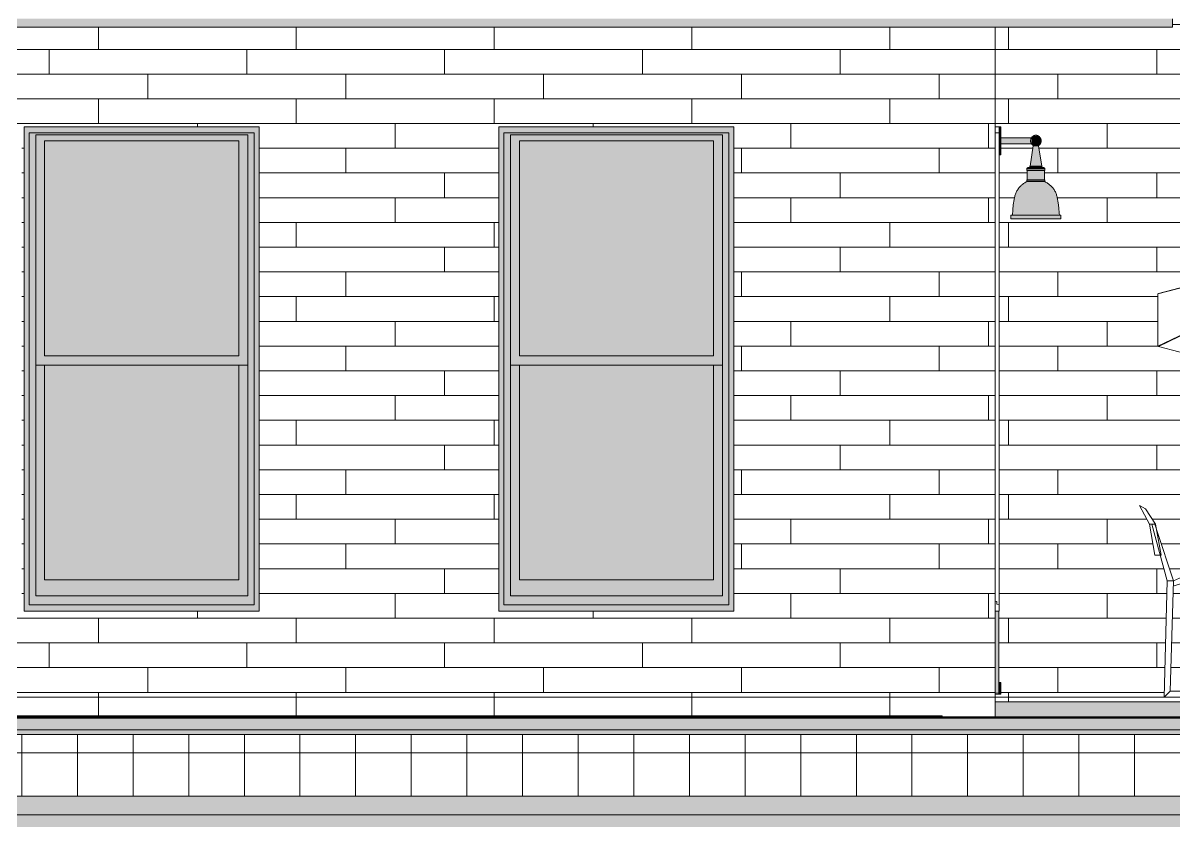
# Model space of a CAD drawing. Header units: inches. Extents: x -4178 to 1394, y -264 to 627.
# Drawn here: x -379 to -192.8, y -20 to 109.1 of the extents above; entities that cross this region are included whole.
import ezdxf

# ---------------------------------------------------------------- set-up
doc = ezdxf.new("R2010")
doc.units = ezdxf.units.IN
doc.header["$MEASUREMENT"] = 0
doc.linetypes.add('Grid Line 1_2_', pattern=[0.875, 0.5, -0.125, 0.125, -0.125])
for name, color, linetype, lineweight in [('0-4', 50, 'Continuous', 5), ('A-CLNG-1', 13, 'Continuous', 5), ('A-CLNG-2', 13, 'Continuous', 9), ('A-DOOR-4', 31, 'Continuous', 9), ('A-DOOR-FRAM', 31, 'Continuous', 9), ('A-DOOR-FRAM-3', 31, 'Continuous', 20), ('A-FLOR-1', 192, 'Continuous', 5), ('A-FLOR-2', 192, 'Continuous', 9), ('A-FLOR-5', 192, 'Continuous', 50), ('A-FLOR-LEVL-1', 51, 'Grid Line 1_2_', 9), ('A-FLOR-MCUT', 51, 'Continuous', 13), ('A-FLOR-PATT-1', 8, 'Continuous', 9), ('A-GLAZ-1', 151, 'Continuous', 9), ('A-GLAZ-2', 151, 'Continuous', 20), ('A-WALL-3', 113, 'Continuous', 9), ('A-WALL-PATT-2', 111, 'Continuous', 9), ('E-LITE-EQPM', 33, 'Continuous', 9), ('G-IMPT', 8, 'Continuous', 9), ('I-FURN', 30, 'Continuous', 9)]:
    doc.layers.add(name, color=color, linetype=linetype, lineweight=lineweight)
pattern_1 = [(0, (-1030.8264, 0.8), (0, 4), []), (90, (-1030.8264, 0.8), (-8, 8), [4, -28]), (90, (-1014.8264, 4.8), (-8, 8), [4, -28])]

# ---------------------------------------------------------------- blocks, each defined once
blk = doc.blocks.new('CTR - 1st Phase -Stairs _ Elevators_rvt-2-BUILDING ELEVATION - SOUTH')
at = {"layer": 'A-FLOR-LEVL-1'}
blk.add_line((9659.78, 0), (12376.81, 0), dxfattribs=at)
blk = doc.blocks.new('Outdoor Table01 - 02ZUTB01_dwg-V47-BUILDING ELEVATION - SOUTH')
at = {"layer": 'G-IMPT'}
for p, q in [((10848.79, 65.24), (10887.79, 75.5)), ((10887.79, 75.5), (10848.79, 56.82)), ((10887.79, 75.5), (10848.9, 65.31)), ((10887.79, 75.5), (10848.9, 56.75)), ((10887.79, 75.5), (10871.53, 71.26)), ((10887.79, 75.5), (10871.53, 50.8)), ((10887.79, 75.5), (10871.79, 50.77)), ((10887.79, 75.5), (10926.79, 56.82)), ((10887.79, 75.5), (10926.79, 65.24)), ((10887.79, 75.5), (10903.79, 50.77)), ((10887.79, 75.5), (10926.68, 65.31)), ((10887.79, 75.5), (10904.05, 71.26)), ((10887.79, 75.5), (10904.05, 50.8)), ((10887.79, 75.5), (10926.68, 56.75)), ((10871.53, 71.26), (10848.9, 65.31)), ((10879.06, 71.29), (10879, 71.29)), ((10885.07, 71.29), (10885.02, 71.29)), ((10890.56, 71.29), (10890.51, 71.29)), ((10896.58, 71.29), (10896.52, 71.29)), ((10926.68, 65.31), (10904.05, 71.26)), ((10848.79, 65.24), (10848.79, 56.82)), ((10926.79, 56.82), (10926.79, 65.24)), ((10848.9, 56.75), (10871.53, 50.8)), ((10904.05, 50.8), (10926.68, 56.75)), ((10871.79, 50.77), (10903.79, 50.77)), ((10887.79, 49.5), (10887.79, 50.77)), ((10887.79, 49.5), (10887.79, 50.77)), ((10887.79, 36), (10887.79, 49.5)), ((10887.79, 36), (10887.79, 49.5)), ((10845.8, 31), (10846.8, 30.5)), ((10845.8, 31), (10847.42, 28)), ((10848.42, 28), (10846.8, 30.5)), ((10847.42, 28), (10848.29, 23)), ((10847.42, 28), (10847.79, 28)), ((10848.29, 28), (10847.79, 28)), ((10847.79, 28), (10850.29, 18.83)), ((10848.29, 28), (10848.55, 27.21)), ((10848.29, 28), (10848.42, 28)), ((10848.42, 28), (10849.29, 23)), ((10848.57, 27.15), (10851.29, 18.83)), ((10849.15, 23), (10848.29, 23)), ((10849.29, 23), (10849.23, 23)), ((10850.29, 18.83), (10849.79, 0)), ((10851.29, 18.83), (10850.29, 18.83)), ((10851.29, 18.83), (10850.79, 1)), ((10852.79, 19.48), (10851.29, 18.83)), ((10857.39, 19.66), (10852.79, 19.48)), ((10852.79, 19.48), (10852.79, 18.48)), ((10857.39, 18.66), (10852.79, 18.48)), ((10852.79, 18.48), (10851.27, 17.98)), ((10849.79, 0), (10850.79, 1)), ((10850.79, 1), (10857.39, 1)), ((10849.79, 0), (10857.39, 0))]:
    blk.add_line(p, q, dxfattribs=at)
blk = doc.blocks.new('Outdoor Table01 - Outdoor Table01-V48-BUILDING ELEVATION - SOUTH')
blk.add_blockref('Outdoor Table01 - 02ZUTB01_dwg-V47-BUILDING ELEVATION - SOUTH', (0, 0))
blk = doc.blocks.new('Door-Inswing-Andersen-400_Series-Single - 3_ 0-1_8_ x custom height - _1st _ 2nd floor-2652208-BUILDING ELEVATION - SOUTH')
at = {"layer": 'A-DOOR-FRAM'}
for points in [[(10823.05, 0.5), (10823.05, 13.94), (10822.49, 13.94), (10822.49, 0.5)], [(10823.05, 0.5), (10823.4, 0.5), (10823.4, 2.38), (10823.05, 2.38), (10823.05, 0.55)]]:
    blk.add_hatch(color=256, dxfattribs=at).paths.add_polyline_path(points, flags=0)
for p, q in [((10823.05, 13.94), (10823.05, 0.5)), ((10823.05, 13.94), (10823.05, 0.5)), ((10823.4, 2.38), (10823.05, 2.38)), ((10823.05, 2.38), (10823.05, 0.5)), ((10823.4, 0.5), (10823.4, 2.38)), ((10823.05, 0.5), (10822.49, 0.5)), ((10823.05, 0.5), (10822.49, 0.5)), ((10823.4, 0.67), (10823.05, 0.69)), ((10823.05, 0.69), (10823.05, 0.5)), ((10823.05, 0.5), (10823.4, 0.5)), ((10823.05, 0.5), (10823.4, 0.5)), ((10823.4, 0.5), (10823.4, 0.67))]:
    blk.add_line(p, q, dxfattribs=at)
at = {"layer": 'A-DOOR-FRAM-3'}
for p, q in [((10822.49, 0.71), (10823.4, 0.67)), ((10823.4, 0.67), (10823.4, 0.5))]:
    blk.add_line(p, q, dxfattribs=at)
blk = doc.blocks.new('Window-Double_Hung-Andersen-400_Series-Tilt_Wash - 1st Floor-2636085-BUILDING ELEVATION - SOUTH')
at = {"layer": 'A-GLAZ-1'}
h = blk.add_hatch(color=256, dxfattribs=at)
h.paths.add_polyline_path([(11895.07, 13.94), (11932.4, 13.94), (11932.4, 92.25), (11894.38, 92.25), (11894.38, 13.94)], flags=0)
h.paths.add_polyline_path([(11930.53, 16.44), (11896.25, 16.44), (11896.25, 91), (11930.53, 91), (11930.53, 16.94)], flags=0)
h = blk.add_hatch(color=256, dxfattribs=at)
h.paths.add_polyline_path([(11930.11, 53.75), (11930.53, 53.77), (11930.53, 91), (11896.25, 90.99), (11896.25, 53.75), (11929.09, 53.75)], flags=0)
h.paths.add_polyline_path([(11929.09, 55.25), (11897.69, 55.25), (11897.69, 90), (11929.09, 90), (11929.09, 60.37)], flags=0)
for points in [[(11929.09, 55.25), (11929.09, 90), (11897.69, 90), (11897.69, 55.25), (11925.18, 55.25)], [(11930.53, 16.44), (11930.53, 53.75), (11929.09, 53.75), (11929.09, 19), (11897.69, 19), (11897.69, 53.75), (11896.25, 53.75), (11896.25, 16.44), (11930.11, 16.44)], [(11905.47, 19), (11929.09, 19), (11929.09, 53.75), (11897.69, 53.75), (11897.69, 19)]]:
    blk.add_hatch(color=256, dxfattribs=at).paths.add_polyline_path(points, flags=0)
for p, q in [((11932.4, 92.25), (11894.38, 92.25)), ((11894.38, 92.25), (11894.38, 13.94)), ((11894.38, 13.94), (11894.38, 92.25)), ((11932.4, 92.25), (11894.38, 92.25)), ((11895.19, 91.31), (11895.19, 14.97)), ((11895.19, 91.31), (11931.59, 91.31)), ((11931.59, 91.31), (11931.59, 14.97)), ((11932.4, 13.94), (11932.4, 92.25)), ((11932.4, 13.94), (11932.4, 92.25)), ((11896.25, 16.44), (11896.25, 91)), ((11896.25, 91), (11930.53, 91)), ((11897.69, 55.25), (11897.69, 90)), ((11897.69, 90), (11929.09, 90)), ((11929.09, 90), (11929.09, 55.25)), ((11930.53, 91), (11930.53, 16.44)), ((11929.09, 55.25), (11897.69, 55.25)), ((11896.25, 53.75), (11930.53, 53.75)), ((11897.69, 19), (11897.69, 53.75)), ((11929.09, 53.75), (11929.09, 19)), ((11929.09, 19), (11897.69, 19)), ((11931.59, 14.97), (11895.19, 14.97)), ((11930.53, 16.44), (11896.25, 16.44)), ((11894.38, 13.94), (11932.4, 13.94)), ((11894.38, 13.94), (11932.4, 13.94))]:
    blk.add_line(p, q, dxfattribs=at)
blk = doc.blocks.new('Window-Double_Hung-Andersen-400_Series-Tilt_Wash - 1st Floor-V55-BUILDING ELEVATION - SOUTH')
at = {"layer": 'A-GLAZ-2'}
for p, q in [((10823.11, 92.25), (10822.49, 92.25)), ((10823.11, 91.31), (10822.49, 91.31)), ((10823.11, 13.94), (10823.11, 92.25)), ((10822.72, 15.48), (10822.49, 15.54)), ((10822.72, 15.07), (10822.72, 15.48)), ((10823.11, 14.97), (10822.72, 15.07)), ((10822.49, 13.94), (10823.11, 13.94))]:
    blk.add_line(p, q, dxfattribs=at)
blk = doc.blocks.new('VISA-OW2400-02-SASS - OW2400-L30K-MVOLT-V64-BUILDING ELEVATION - SOUTH')
at = {"layer": 'E-LITE-EQPM'}
for points in [[(10823.36, 90), (10823.36, 92.25), (10823.11, 92.25), (10823.11, 90)], [(10823.36, 87.75), (10823.36, 90), (10823.11, 90), (10823.11, 87.75)], [(10828.28, 90), (10828.37, 90), (10828.37, 90.5), (10823.36, 90.48), (10823.36, 90), (10828.19, 90)], [(10823.36, 89.5), (10828.38, 89.52), (10828.36, 89.65), (10828.37, 90), (10823.36, 90), (10823.36, 89.52)], [(10829.25, 89.22), (10829.36, 89.25), (10829.73, 89.52), (10829.81, 89.68), (10829.87, 90.22), (10829.57, 90.68), (10829.36, 90.77), (10829.23, 90.82), (10829.18, 90.79), (10829.08, 90.84), (10829.05, 90.79), (10828.94, 90.8), (10828.86, 90.8), (10828.83, 90.84), (10828.65, 90.71), (10828.64, 90.76), (10828.37, 90.46), (10828.35, 90.36), (10828.37, 90.11), (10828.39, 89.49), (10828.45, 89.4), (10828.62, 89.27), (10828.78, 89.22), (10828.82, 89.23), (10828.83, 89.22), (10829.15, 89.22)], [(10828.26, 85.93), (10829.99, 85.93), (10829.47, 89.22), (10828.62, 89.22), (10828.13, 85.93), (10828.22, 85.93)], [(10827.6, 85.29), (10830.5, 85.29), (10830.5, 85.54), (10827.6, 85.54)], [(10827.66, 83.72), (10830.43, 83.72), (10830.43, 85.22), (10827.66, 85.22), (10827.66, 84.3)], [(10827.85, 85.22), (10830.24, 85.22), (10830.25, 85.29), (10827.79, 85.29)], [(10831.13, 80.85), (10832.5, 80.85), (10832.07, 81.95), (10831.35, 82.83), (10830.77, 83.23), (10830.41, 83.41), (10827.6, 83.41), (10826.67, 82.78), (10825.93, 81.77), (10825.6, 80.85), (10831, 80.85)], [(10829.39, 83.41), (10830.5, 83.41), (10830.46, 83.66), (10827.6, 83.66), (10827.6, 83.41), (10829.32, 83.41)], [(10829.38, 83.66), (10830.3, 83.66), (10830.24, 83.72), (10827.85, 83.72), (10827.79, 83.66), (10829.15, 83.66)], [(10829.75, 77.98), (10832.85, 77.98), (10832.62, 80.05), (10832.5, 80.85), (10825.6, 80.85), (10825.32, 78.9), (10825.24, 77.98), (10829.71, 77.98)], [(10831.6, 77.38), (10833.1, 77.38), (10833.1, 77.98), (10824.99, 77.98), (10824.99, 77.38), (10831.13, 77.38)]]:
    blk.add_hatch(color=256, dxfattribs=at).paths.add_polyline_path(points, flags=0)
h = blk.add_hatch(color=256, dxfattribs=at)
h.paths.add_polyline_path([(10829.47, 89.22), (10829.63, 89.41), (10829.56, 89.33), (10829.49, 89.24)], flags=0)
h.paths.add_polyline_path([(10829.24, 90.84), (10829.24, 90.88), (10829.24, 90.84)], flags=0)
h = blk.add_hatch(color=256, dxfattribs=at)
h.paths.add_polyline_path([(10828.49, 85.54), (10830.3, 85.54), (10830.31, 85.63), (10830.24, 85.66), (10829.89, 85.65), (10829.77, 85.65), (10829.57, 85.68), (10829.15, 85.7), (10828.49, 85.68), (10828.24, 85.65), (10828.22, 85.69), (10828.02, 85.68), (10827.76, 85.59), (10827.8, 85.54), (10828.48, 85.54)], flags=0)
h.paths.add_polyline_path([(10827.6, 85.54), (10827.71, 85.54), (10827.69, 85.62), (10827.66, 85.6)], flags=0)
h.paths.add_polyline_path([(10830.5, 85.54), (10830.37, 85.59), (10830.4, 85.54), (10830.43, 85.54)], flags=0)
h = blk.add_hatch(color=256, dxfattribs=at)
h.paths.add_polyline_path([(10829.41, 85.7), (10829.41, 85.74), (10829.41, 85.7)], flags=0)
h.paths.add_polyline_path([(10829.05, 85.7), (10829.77, 85.74), (10829.87, 85.74), (10829.99, 85.75), (10829.96, 85.77), (10829.99, 85.83), (10829.87, 85.93), (10829.83, 85.81), (10829.77, 85.93), (10828.28, 85.93), (10828.26, 85.82), (10828.19, 85.9), (10828.1, 85.8), (10828.09, 85.74), (10828.13, 85.72), (10828.26, 85.7), (10829.04, 85.7)], flags=0)
h.paths.add_polyline_path([(10828.68, 85.7), (10828.73, 85.73), (10828.7, 85.71)], flags=0)
h.paths.add_polyline_path([(10828.09, 85.81), (10828.13, 85.93), (10828.1, 85.93)], flags=0)
for p, q in [((10823.36, 92.25), (10823.11, 92.25)), ((10823.36, 92.25), (10823.36, 90)), ((10829.12, 90.5), (10823.36, 90.5)), ((10823.36, 90), (10823.36, 87.75)), ((10823.36, 89.5), (10829.12, 89.5)), ((10823.11, 87.75), (10823.36, 87.75)), ((10828.62, 89.22), (10828.1, 85.93)), ((10829.47, 89.22), (10828.62, 89.22)), ((10829.99, 85.93), (10829.47, 89.22)), ((10830.22, 85.7), (10827.88, 85.7)), ((10827.88, 85.7), (10828.1, 85.7)), ((10829.99, 85.93), (10828.1, 85.93)), ((10829.87, 85.7), (10830.22, 85.7)), ((10827.6, 85.54), (10827.6, 85.29)), ((10830.5, 85.54), (10827.6, 85.54)), ((10827.6, 85.29), (10827.66, 85.22)), ((10830.5, 85.29), (10827.6, 85.29)), ((10827.66, 85.22), (10827.66, 83.72)), ((10830.43, 85.22), (10827.66, 85.22)), ((10830.43, 85.22), (10830.5, 85.29)), ((10830.43, 83.72), (10830.43, 85.22)), ((10830.5, 85.29), (10830.5, 85.54)), ((10827.66, 83.72), (10827.6, 83.66)), ((10827.6, 83.66), (10827.6, 83.41)), ((10830.5, 83.66), (10827.6, 83.66)), ((10830.5, 83.41), (10827.6, 83.41)), ((10830.43, 83.72), (10827.66, 83.72)), ((10830.5, 83.66), (10830.43, 83.72)), ((10830.5, 83.41), (10830.5, 83.66)), ((10824.99, 77.98), (10824.99, 77.38)), ((10824.99, 77.98), (10833.1, 77.98)), ((10833.1, 77.38), (10824.99, 77.38)), ((10833.1, 77.38), (10833.1, 77.98))]:
    blk.add_line(p, q, dxfattribs=at)
at = {"layer": 'E-LITE-EQPM', "flags": 128}
for points in [[(10828.62, 89.22), (10828.59, 89.24), (10828.56, 89.26), (10828.53, 89.29), (10828.5, 89.31), (10828.48, 89.34), (10828.45, 89.36), (10828.43, 89.39), (10828.4, 89.42), (10828.38, 89.45), (10828.36, 89.48), (10828.34, 89.51), (10828.32, 89.54), (10828.3, 89.57), (10828.28, 89.6), (10828.27, 89.64), (10828.26, 89.67), (10828.24, 89.71), (10828.23, 89.74), (10828.22, 89.78), (10828.21, 89.81), (10828.21, 89.85), (10828.2, 89.89), (10828.2, 89.92), (10828.2, 89.96), (10828.19, 90), (10828.2, 90.03), (10828.2, 90.07), (10828.2, 90.11), (10828.21, 90.14), (10828.21, 90.18), (10828.22, 90.22), (10828.23, 90.25), (10828.24, 90.29), (10828.25, 90.32), (10828.27, 90.36), (10828.28, 90.39), (10828.3, 90.42), (10828.31, 90.46), (10828.33, 90.49), (10828.35, 90.52), (10828.37, 90.55), (10828.4, 90.58), (10828.42, 90.61), (10828.44, 90.63), (10828.47, 90.66), (10828.5, 90.68), (10828.53, 90.71), (10828.55, 90.73), (10828.58, 90.75), (10828.61, 90.77), (10828.65, 90.79), (10828.68, 90.81), (10828.71, 90.83), (10828.74, 90.84), (10828.78, 90.86), (10828.81, 90.87), (10828.85, 90.88), (10828.88, 90.89), (10828.92, 90.9), (10828.96, 90.91), (10828.99, 90.91), (10829.03, 90.92), (10829.05, 90.92)], [(10829.05, 90.92), (10829.08, 90.92), (10829.12, 90.91), (10829.16, 90.91), (10829.19, 90.9), (10829.23, 90.89), (10829.26, 90.88), (10829.3, 90.87), (10829.33, 90.85), (10829.37, 90.84), (10829.4, 90.82), (10829.43, 90.8), (10829.46, 90.78), (10829.49, 90.76), (10829.52, 90.74), (10829.55, 90.72), (10829.58, 90.7), (10829.61, 90.67), (10829.63, 90.65), (10829.66, 90.62), (10829.68, 90.59), (10829.71, 90.56), (10829.73, 90.53), (10829.75, 90.5), (10829.77, 90.47), (10829.79, 90.44), (10829.8, 90.41), (10829.82, 90.37), (10829.83, 90.34), (10829.85, 90.3), (10829.86, 90.27), (10829.87, 90.23), (10829.88, 90.2), (10829.88, 90.16), (10829.89, 90.12), (10829.89, 90.09), (10829.9, 90.05), (10829.9, 90.01), (10829.9, 89.98), (10829.9, 89.94), (10829.89, 89.9), (10829.89, 89.87), (10829.88, 89.83), (10829.87, 89.79), (10829.87, 89.76), (10829.85, 89.72), (10829.84, 89.69), (10829.83, 89.65), (10829.82, 89.62), (10829.8, 89.59), (10829.78, 89.55), (10829.76, 89.52), (10829.74, 89.49), (10829.72, 89.46), (10829.7, 89.43), (10829.68, 89.4), (10829.65, 89.38), (10829.63, 89.35), (10829.6, 89.32), (10829.57, 89.3), (10829.54, 89.28), (10829.51, 89.25), (10829.48, 89.23), (10829.47, 89.22)], [(10827.6, 85.54), (10827.61, 85.56), (10827.62, 85.57), (10827.63, 85.58), (10827.65, 85.59), (10827.66, 85.61), (10827.68, 85.62), (10827.69, 85.63), (10827.71, 85.64), (10827.72, 85.65), (10827.74, 85.66), (10827.75, 85.66), (10827.77, 85.67), (10827.79, 85.68), (10827.8, 85.68), (10827.82, 85.69), (10827.84, 85.69), (10827.86, 85.7), (10827.87, 85.7), (10827.88, 85.7)], [(10827.88, 85.7), (10827.88, 85.7), (10827.89, 85.7), (10827.9, 85.7), (10827.91, 85.71), (10827.92, 85.71), (10827.93, 85.71), (10827.94, 85.71), (10827.95, 85.71), (10827.95, 85.72), (10827.96, 85.72), (10827.97, 85.72), (10827.98, 85.73), (10827.99, 85.73), (10828, 85.74), (10828, 85.74), (10828.01, 85.75), (10828.02, 85.75), (10828.02, 85.76), (10828.03, 85.76), (10828.04, 85.77), (10828.04, 85.78), (10828.05, 85.78), (10828.05, 85.79), (10828.06, 85.8), (10828.07, 85.81), (10828.07, 85.81), (10828.07, 85.82), (10828.08, 85.83), (10828.08, 85.84), (10828.09, 85.85), (10828.09, 85.85), (10828.09, 85.86), (10828.09, 85.87), (10828.1, 85.88), (10828.1, 85.89), (10828.1, 85.9), (10828.1, 85.91), (10828.1, 85.92), (10828.1, 85.93), (10828.1, 85.93)], [(10829.99, 85.93), (10829.99, 85.92), (10829.99, 85.91), (10829.99, 85.9), (10829.99, 85.89), (10830, 85.88), (10830, 85.87), (10830, 85.87), (10830, 85.86), (10830.01, 85.85), (10830.01, 85.84), (10830.01, 85.83), (10830.02, 85.82), (10830.02, 85.82), (10830.03, 85.81), (10830.03, 85.8), (10830.04, 85.79), (10830.04, 85.79), (10830.05, 85.78), (10830.05, 85.77), (10830.06, 85.77), (10830.07, 85.76), (10830.07, 85.75), (10830.08, 85.75), (10830.09, 85.74), (10830.09, 85.74), (10830.1, 85.73), (10830.11, 85.73), (10830.12, 85.72), (10830.13, 85.72), (10830.14, 85.72), (10830.14, 85.71), (10830.15, 85.71), (10830.16, 85.71), (10830.17, 85.71), (10830.18, 85.71), (10830.19, 85.7), (10830.2, 85.7), (10830.21, 85.7), (10830.21, 85.7), (10830.22, 85.7)], [(10830.22, 85.7), (10830.23, 85.7), (10830.25, 85.69), (10830.27, 85.69), (10830.29, 85.68), (10830.3, 85.68), (10830.32, 85.67), (10830.34, 85.66), (10830.35, 85.66), (10830.37, 85.65), (10830.39, 85.64), (10830.4, 85.63), (10830.42, 85.62), (10830.43, 85.61), (10830.44, 85.59), (10830.46, 85.58), (10830.47, 85.57), (10830.48, 85.56), (10830.49, 85.54), (10830.5, 85.54)], [(10825.6, 80.85), (10825.63, 80.99), (10825.66, 81.12), (10825.7, 81.26), (10825.75, 81.4), (10825.8, 81.53), (10825.86, 81.66), (10825.92, 81.79), (10825.99, 81.91), (10826.06, 82.04), (10826.14, 82.16), (10826.22, 82.28), (10826.31, 82.39), (10826.4, 82.5), (10826.49, 82.61), (10826.59, 82.71), (10826.7, 82.81), (10826.8, 82.9), (10826.92, 82.99), (10827.03, 83.08), (10827.15, 83.16), (10827.27, 83.23), (10827.39, 83.3), (10827.52, 83.37), (10827.6, 83.41)], [(10830.5, 83.41), (10830.62, 83.34), (10830.75, 83.28), (10830.87, 83.2), (10830.99, 83.12), (10831.11, 83.04), (10831.22, 82.95), (10831.33, 82.86), (10831.44, 82.77), (10831.54, 82.67), (10831.64, 82.56), (10831.73, 82.45), (10831.82, 82.34), (10831.91, 82.23), (10831.99, 82.11), (10832.06, 81.99), (10832.13, 81.86), (10832.2, 81.74), (10832.26, 81.61), (10832.31, 81.47), (10832.36, 81.34), (10832.41, 81.2), (10832.45, 81.07), (10832.48, 80.93), (10832.5, 80.85)], [(10825.24, 77.98), (10825.3, 78.83), (10825.4, 79.68), (10825.54, 80.52), (10825.6, 80.85)], [(10832.5, 80.85), (10832.64, 80), (10832.75, 79.16), (10832.83, 78.3), (10832.85, 77.98)]]:
    blk.add_lwpolyline(points, dxfattribs=at)

msp = doc.modelspace()

# ---------------------------------------------------------------- hatches: boundary and pattern name
at = {"layer": 'A-CLNG-1'}
msp.add_hatch(color=256, dxfattribs=at).paths.add_polyline_path([(-200.046, 108.375), (-193.089, 108.375), (-193.089, 109.75), (-1063.789, 109.75), (-1063.789, 108.375), (-223.11, 108.375)], flags=0)
at = {"layer": 'A-FLOR-1'}
for points in [[(-230.383, -3.25), (-230.364, -3.25), (-230.364, -3), (-1026.514, -3), (-1026.514, 0), (-1032.639, 0), (-1032.639, -3.25), (-232.968, -3.25)], [(-144.249, -3.25), (-110.039, -3.25), (-110.039, -0.75), (-221.739, -0.75), (-221.739, -3.25), (-183.679, -3.25)]]:
    msp.add_hatch(color=256, dxfattribs=at).paths.add_polyline_path(points, flags=0)
at = {"layer": 'A-FLOR-PATT-1'}
h = msp.add_hatch(dxfattribs=at)
h.set_pattern_fill('FP_37', color=256, style=0, pattern_type=2)
h.set_pattern_definition([(0, (-11044.228, 0), (24, 24), [24, -24]), (0, (-11044.228, 9), (24, 24), [24, -24]), (0, (-11044.228, 18), (24, 24), [24, -24]), (90, (-11041.228, 21), (-24, 24), [24, -24]), (90, (-11032.228, 21), (-24, 24), [24, -24]), (90, (-11023.228, 21), (-24, 24), [24, -24])])
h.paths.add_polyline_path([(-1153.039, -5.265), (-1149.736, -5.25), (1044.461, -5.25), (1044.461, -3.25), (-1153.039, -3.265)], flags=0)
h = msp.add_hatch(dxfattribs=at)
h.set_pattern_fill('FP_38', color=256, style=0, pattern_type=2)
h.set_pattern_definition([(0, (-11044.2284, 0), (0, 4.798), []), (315, (-11044.2284, 0), (4.7984266, 0), [6.786, -6.786]), (45, (-11044.2284, 0), (4.7984266, 0), [6.786, -6.786])])
h.paths.add_polyline_path([(-1153.039, -6.015), (-1149.736, -6), (1044.461, -6), (1044.461, -5.25), (-1153.039, -5.265), (-1153.039, -6)], flags=0)
h = msp.add_hatch(dxfattribs=at)
h.set_pattern_fill('FP_39', color=256, style=0, pattern_type=2)
h.set_pattern_definition([(0, (-11044.228, 0), (0, 9), []), (90, (-11044.228, 0), (-9, 6e-16), [])])
h.paths.add_polyline_path([(-1153.039, -16), (1044.461, -15.999), (1044.461, -6), (-1153.039, -6.015), (-1153.039, -11.416)], flags=0)
h = msp.add_hatch(dxfattribs=at)
h.set_pattern_fill('FP_47', color=256, style=0, pattern_type=2)
h.set_pattern_definition([(0, (-11044.2284, 0), (15.36, 3.84), [1.267, -10.253, 1.267, -10.253, -61.44]), (0, (-11044.2284, 0), (15.36, 3.84), [-23.04, 1.267, -21.773, 1.267, -10.253, -26.88]), (0, (-11044.2284, 0), (15.36, 3.84), [-57.6, 1.267, -6.413, 1.267, -17.933]), (120, (-11038.4684, 1.92), (-11.0055376, 11.3821502), [1.267, -10.253, 1.267, -10.253, -61.44]), (120, (-11038.4684, 1.92), (-11.0055376, 11.3821502), [-23.04, 1.267, -21.773, 1.267, -10.253, -26.88]), (120, (-11038.4684, 1.92), (-11.0055376, 11.3821502), [-57.6, 1.267, -6.413, 1.267, -17.933]), (240, (-11036.5484, 9.6), (-4.3544624, -15.2221502), [1.267, -10.253, 1.267, -10.253, -61.44]), (240, (-11036.5484, 9.6), (-4.3544624, -15.2221502), [-23.04, 1.267, -21.773, 1.267, -10.253, -26.88]), (240, (-11036.5484, 9.6), (-4.3544624, -15.2221502), [-57.6, 1.267, -6.413, 1.267, -17.933])])
h.paths.add_polyline_path([(-25.956, -19), (1042.961, -19), (1042.961, -16), (-1147.039, -16), (-1147.039, -19), (-45.671, -19)], flags=0)
h = msp.add_hatch(dxfattribs=at)
h.set_pattern_fill('FP_44', color=256, style=0, pattern_type=2)
h.set_pattern_definition([(50, (-11044.228, 0), (27.5427, -2.40992), [2.88, -31.68]), (355, (-11044.228, 0), (-5.327844, 28.884266), [2.304, -25.344]), (100.451, (-11041.933, -0.2), (22.215316, 26.47393), [2.448, -26.924]), (46.184, (-11044.23, 7.68), (40.98187, -6.35642), [4.32, -47.52]), (96.636, (-11040.813, 7.15), (35.89075, 37.40619), [3.671, -40.386]), (351.184, (-11044.23, 7.68), (35.89097, 37.40622), [3.456, -38.016]), (21, (-11040.388, 5.76), (22.921036, -15.46073), [2.88, -31.68]), (326, (-11040.388, 5.76), (9.34353, 27.84574), [2.304, -25.344]), (71.451, (-11038.478, 4.472), (32.26477, 12.38442), [2.448, -26.924]), (37.5, (-11044.228, 0), (0.466855, 12.782707), [1.267, -23.77, 1.267, -24.461, -25.44]), (37.5, (-11044.228, 0), (0.466855, 12.782707), [-50.765, 1.267, -24.173]), (7.5, (-11044.228, 0), (10.10159, 15.14509), [1.267, -13.402, 1.267, -23.194, -9.696]), (7.5, (-11044.228, 0), (10.10159, 15.14509), [-39.13, 1.267, -8.429]), (327.5, (-11052.791, 0), (20.499161, -0.86578), [1.267, -8.333, 1.267, -28.685, -39.744]), (327.5, (-11052.791, 0), (20.499161, -0.86578), [-39.552, 1.267, -38.477]), (317.5, (-11056.631, 0), (22.39478, 3.844288), [1.267, -11.213, 1.267, -18.624, -28.224]), (317.5, (-11056.631, 0), (22.39478, 3.844288), [-32.371, 1.267, -26.957])])
h.paths.add_polyline_path([(13.475, -31), (231.211, -31), (231.211, -21), (245.211, -21), (245.211, -31), (483.961, -31), (483.961, -21), (497.961, -21), (497.961, -31), (795.961, -31), (795.961, -21), (809.961, -21), (809.961, -31), (1042.961, -31), (1042.961, -19), (-1147.039, -19), (-1147.039, -31), (-884.632, -31), (-884.632, -21), (-870.632, -21), (-870.632, -31), (-584.039, -31), (-584.039, -21), (-570.039, -21), (-570.039, -31), (-234.789, -31), (-234.789, -21), (-220.789, -21), (-220.789, -31), (-25.956, -31)], flags=0)
at = {"layer": 'A-WALL-PATT-2'}
h = msp.add_hatch(dxfattribs=at)
h.set_pattern_fill('FP_41', color=256, style=0, pattern_type=2)
h.set_pattern_definition(pattern_1)
h.paths.add_polyline_path([(-656.85, -3), (-230.364, -3), (-230.364, 108.375), (-1026.514, 108.375), (-1026.514, -3), (-735.712, -3)], flags=0)
h.paths.add_polyline_path([(-499.126, 8), (-501.802, 8.008), (-501.802, 53), (-472.802, 53), (-472.802, 8), (-473.364, 8)], flags=0)
h.paths.add_polyline_path([(-783.077, 8), (-783.077, 53), (-754.077, 53), (-754.077, 8), (-782.514, 8)], flags=0)
h.paths.add_polyline_path([(-302.038, 13.937), (-302.038, 92.25), (-264.015, 92.25), (-264.015, 13.937), (-301.972, 13.937)], flags=0)
h.paths.add_polyline_path([(-954.838, 13.937), (-954.838, 92.25), (-916.815, 92.25), (-916.815, 13.937), (-954.026, 13.937)], flags=0)
h.paths.add_polyline_path([(-684.163, 13.937), (-686.038, 13.937), (-686.038, 92.25), (-648.015, 92.25), (-648.015, 13.937), (-681.494, 13.937)], flags=0)
h.paths.add_polyline_path([(-686.415, 13.937), (-724.438, 13.937), (-724.438, 92.25), (-686.415, 92.25), (-686.415, 14.688)], flags=0)
h.paths.add_polyline_path([(-340.815, 13.937), (-378.838, 13.937), (-378.838, 92.25), (-340.815, 92.25), (-340.815, 14.969)], flags=0)
h.paths.add_polyline_path([(-914.563, 13.937), (-916.438, 13.937), (-916.438, 92.25), (-878.415, 92.25), (-878.415, 13.937), (-913.151, 13.937)], flags=0)
h.paths.add_polyline_path([(-568.963, 13.937), (-570.838, 13.937), (-570.838, 92.25), (-532.815, 92.25), (-532.815, 13.937), (-568.131, 13.937)], flags=0)
h.paths.add_polyline_path([(-840.015, 13.937), (-878.038, 13.937), (-878.038, 92.25), (-840.015, 92.25), (-840.015, 14.969)], flags=0)
h.paths.add_polyline_path([(-415.363, 13.937), (-417.238, 13.937), (-417.238, 92.25), (-379.215, 92.25), (-379.215, 13.937), (-415.336, 13.937)], flags=0)
h = msp.add_hatch(dxfattribs=at)
h.set_pattern_fill('FP_41', color=256, style=0, pattern_type=2)
h.set_pattern_definition(pattern_1)
h.paths.add_polyline_path([(-228.208, -3.25), (-221.739, -3.25), (-221.768, 108.375), (-230.364, 108.375), (-230.364, -3.25), (-229.037, -3.25)], flags=0)
h = msp.add_hatch(dxfattribs=at)
h.set_pattern_fill('FP_42', color=256, style=0, pattern_type=2)
h.set_pattern_definition([(0, (236.3736, 0.8), (0, 4), []), (90, (236.3736, 0.8), (-8, 8), [4, -28]), (90, (252.3736, 4.8), (-8, 8), [4, -28])])
h.paths.add_polyline_path([(-65.387, -3.25), (-56.439, -3.25), (-56.439, -3), (-99.789, -3), (-99.789, -3.25)], flags=0)
h.paths.add_polyline_path([(-25.956, -3.25), (-5.188, -3.25), (-5.188, -3), (-48.439, -3), (-48.439, -3.25), (-40.939, -3.25)], flags=0)
h.paths.add_polyline_path([(232.603, -3.25), (234.561, -3.25), (234.561, -2.567), (232.061, -2.567), (232.061, -3.25)], flags=0)
h.paths.add_polyline_path([(4.92, -3.25), (5.061, -3.25), (5.061, -3), (4.92, -3)], flags=0)
h.paths.add_polyline_path([(5.061, -1), (5.061, -0.75), (5.42, -0.75), (5.403, 0.132), (4.92, 0.132), (4.92, -1)], flags=0)
h.paths.add_polyline_path([(-5.188, -1), (-5.188, 29), (2.812, 29), (2.812, 1.25), (9, 1.25), (9.53, 0), (9.816, -0.75), (20.361, -0.75), (20.361, 29), (28.361, 29), (28.361, -0.75), (64.584, -0.75), (64.584, 0), (40.307, 0), (40.807, 18.83), (39.67, 23), (38.807, 23), (37.937, 28), (36.322, 31), (37.322, 30.5), (38.937, 28), (39.085, 27.151), (41.807, 18.83), (43.307, 19.48), (50.155, 19.754), (49.27, 23), (48.407, 23), (47.537, 28), (45.922, 31), (46.922, 30.5), (48.537, 28), (48.685, 27.151), (51.093, 19.791), (56.307, 20), (57.944, 19.681), (64.584, 19.947), (64.584, 24), (54.307, 24), (54.307, 26), (64.584, 26), (64.584, 29), (68.007, 29), (68.307, 30.5), (72.621, 31), (93.907, 31), (97.907, 30.5), (98.407, 28), (98.407, 26), (110.111, 26), (110.111, 36), (120.361, 36), (120.361, 55.056), (104.171, 50.796), (102.753, 52.949), (102.533, 52.891), (103.907, 50.767), (62.326, 50.796), (63.681, 52.891), (63.461, 52.949), (62.044, 50.796), (39.416, 56.749), (48.907, 61.325), (48.907, 61.417), (39.307, 56.819), (39.307, 65.238), (78.307, 75.5), (83.107, 74.249), (87.907, 75.5), (120.361, 67.042), (120.361, 93), (232.061, 93), (232.061, 108.375), (203.411, 108.375), (203.411, 109.75), (-193.089, 109.75), (-193.089, 108.375), (-221.739, 108.375), (-221.739, 92.25), (-220.873, 92.25), (-220.873, 90.5), (-215.819, 90.524), (-215.553, 90.786), (-215.553, 90.729), (-215.381, 90.817), (-215.352, 90.786), (-215.18, 90.793), (-215.166, 90.804), (-215.108, 90.839), (-215.023, 90.769), (-214.955, 90.801), (-215.089, 90.9), (-214.867, 90.811), (-214.635, 90.666), (-214.358, 90.212), (-214.39, 89.823), (-214.528, 89.476), (-214.666, 89.387), (-214.869, 89.249), (-214.865, 89.223), (-214.759, 89.223), (-214.264, 85.927), (-214.313, 85.888), (-214.237, 85.804), (-214.237, 85.75), (-214.264, 85.72), (-214.398, 85.702), (-214.63, 85.675), (-214.379, 85.646), (-214.361, 85.687), (-214.151, 85.68), (-213.893, 85.589), (-213.885, 85.541), (-213.849, 85.541), (-213.83, 85.624), (-213.733, 85.541), (-213.733, 85.291), (-213.927, 85.291), (-213.944, 85.224), (-213.801, 85.224), (-213.83, 83.724), (-213.986, 83.724), (-213.885, 83.656), (-213.733, 83.656), (-213.733, 83.406), (-212.805, 82.78), (-212.067, 81.766), (-211.717, 80.75), (-211.453, 78.836), (-211.37, 77.978), (-211.126, 77.978), (-211.126, 77.384), (-219.239, 77.384), (-219.239, 77.978), (-218.989, 77.978), (-218.767, 79.997), (-218.632, 80.845), (-218.181, 81.985), (-217.56, 82.78), (-216.907, 83.232), (-216.631, 83.406), (-216.631, 83.656), (-216.437, 83.656), (-216.379, 83.724), (-216.564, 83.724), (-216.534, 85.224), (-216.379, 85.224), (-216.48, 85.291), (-216.631, 85.291), (-216.631, 85.541), (-216.507, 85.647), (-216.471, 85.541), (-216.437, 85.541), (-216.446, 85.625), (-216.379, 85.656), (-216.172, 85.72), (-216.128, 85.8), (-216.137, 85.811), (-216.037, 86.497), (-215.606, 89.223), (-215.823, 89.459), (-215.841, 89.5), (-220.873, 89.5), (-220.873, 87.75), (-221.114, 87.75), (-221.114, 13.937), (-221.177, 13.937), (-221.177, 2.375), (-220.833, 2.375), (-220.833, 0.5), (-221.739, 0.5), (-221.739, -0.75), (-186.839, -0.75), (-186.839, 0), (-194.439, 0), (-193.939, 18.83), (-195.076, 23), (-195.939, 23), (-196.809, 28), (-198.425, 31), (-197.425, 30.5), (-195.809, 28), (-195.661, 27.151), (-192.939, 18.83), (-191.439, 19.48), (-186.839, 19.664), (-186.839, 36), (-109.851, 36), (-109.851, 92.25), (-71.827, 92.25), (-71.827, 13.937), (-99.789, 13.937), (-99.789, -1), (-56.439, -1), (-56.439, 13.937), (-71.451, 13.937), (-71.451, 92.25), (-33.427, 92.25), (-33.427, 13.937), (-48.439, 13.937), (-48.439, -1), (-6.241, -1)], flags=0)
h.paths.add_polyline_path([(232.061, -0.75), (232.061, 0), (197.161, 0), (197.161, -0.75), (230.345, -0.75)], flags=0)
h.paths.add_polyline_path([(130.611, -0.75), (130.611, 0), (126.361, 0), (126.361, -0.75), (128.637, -0.75)], flags=0)
h.paths.add_polyline_path([(-118.439, -0.75), (-116.039, -0.75), (-116.039, 0), (-120.289, 0), (-120.289, -0.75), (-119.439, -0.75)], flags=0)
h.paths.add_polyline_path([(79.373, -0.75), (110.111, -0.75), (110.111, 0), (98.307, 0), (98.035, 0.363), (97.407, 0.838), (97.384, 0.856), (91.254, 5.5), (88.681, 5.5), (88.807, 1.081), (88.914, 1), (88.914, 0), (88.807, 0.081), (88.805, 0.082), (87.807, 0.838), (87.784, 0.856), (83.107, 4.399), (79.373, 1.57), (79.373, -0.39)], flags=0)
h.paths.add_polyline_path([(41.307, 1), (49.934, 1), (50.405, 18.764), (43.307, 18.48), (41.784, 17.984), (41.48, 7.149)], flags=0)
h.paths.add_polyline_path([(50.907, 1), (57.807, 1), (58.807, 2.5), (55.59, 18.587), (52.906, 18.479), (51.384, 17.984), (51.055, 6.281)], flags=0)
h.paths.add_polyline_path([(59.057, 1), (64.584, 1), (64.582, 18.947), (58.884, 18.719), (59.722, 17.065), (58.437, 18.585), (57.944, 18.681), (56.582, 18.585), (59.807, 2), (59.113, 1.075)], flags=0)
h.paths.add_polyline_path([(-192.939, 1), (-186.839, 1), (-186.839, 18.664), (-191.439, 18.48), (-192.963, 17.984), (-193.439, 1)], flags=0)
h.paths.add_polyline_path([(108.407, 1), (110.111, 1), (110.111, 16.019), (107.407, 2.5), (108.348, 1.089)], flags=0)
h.paths.add_polyline_path([(106.407, 1), (107.157, 1), (106.407, 2), (109.64, 18.627), (108.271, 18.681), (107.777, 18.585), (106.493, 17.065), (107.33, 18.719), (101.101, 18.968), (98.297, 4.947), (98.407, 1.6), (98.807, 1), (104.407, 1)], flags=0)
h.paths.add_polyline_path([(88.778, 1.103), (88.661, 5.5), (87.681, 5.5), (87.807, 1.843), (88.614, 1.228)], flags=0)
h.paths.add_polyline_path([(98.363, 1.666), (98.278, 4.855), (97.807, 2.5), (98.307, 1.75)], flags=0)
h.paths.add_polyline_path([(87.757, 1.881), (87.661, 5.5), (84.56, 5.5), (83.78, 4.909), (87.307, 2.223)], flags=0)
h.paths.add_polyline_path([(96.858, 2.261), (97.288, 4.475), (97.261, 5.5), (92.604, 5.5), (96.807, 2.3)], flags=0)
h.paths.add_polyline_path([(79.373, 2.578), (82.434, 4.909), (81.654, 5.5), (79.373, 5.5), (79.373, 3.715)], flags=0)
h.paths.add_polyline_path([(97.307, 4.571), (97.488, 5.5), (97.281, 5.5)], flags=0)
h.paths.add_polyline_path([(83.107, 5.422), (83.21, 5.5), (83.004, 5.5)], flags=0)
h.paths.add_polyline_path([(80.334, 6.5), (79.373, 7.228), (79.373, 6.5)], flags=0)
h.paths.add_polyline_path([(92.337, 6.5), (97.235, 6.5), (96.952, 17.136), (96.951, 17.182), (96.893, 17.811), (93.907, 17.065), (89.321, 17.065), (89.321, 8), (91.291, 6.5)], flags=0)
h.paths.add_polyline_path([(88.571, 6.5), (88.635, 6.5), (88.354, 17.065), (87.357, 17.065), (87.653, 6.5), (88.307, 6.5)], flags=0)
h.paths.add_polyline_path([(88.914, 6.5), (89.934, 6.5), (88.625, 7.492), (88.653, 6.5), (88.807, 6.5)], flags=0)
h.paths.add_polyline_path([(87.307, 6.5), (87.635, 6.5), (87.354, 17.065), (87.2, 17.065), (87.2, 7.5), (85.88, 6.5), (87.2, 6.5)], flags=0)
h.paths.add_polyline_path([(97.407, 6.5), (97.682, 6.5), (98.168, 9), (97.907, 18.065), (97.655, 17.968), (96.955, 17.138), (97.253, 6.5)], flags=0)
h.paths.add_polyline_path([(84.523, 6.5), (86.493, 8), (86.493, 17.065), (79.721, 17.065), (79.721, 8), (81.691, 6.5), (82.479, 6.5)], flags=0)
h.paths.add_polyline_path([(88.614, 7.878), (88.614, 17.065), (88.357, 17.065), (88.611, 8)], flags=0)
h.paths.add_polyline_path([(98.181, 9.065), (100.105, 18.961), (98.177, 18.585), (98.015, 18.394), (97.929, 18.065), (98.084, 12.512)], flags=0)
h.paths.add_polyline_path([(96.953, 17.186), (97.319, 17.918), (96.935, 17.822), (96.937, 17.763)], flags=0)
h.paths.add_polyline_path([(83.307, 19), (86.493, 19.708), (86.493, 23), (79.721, 23), (79.721, 19.708), (82.907, 19)], flags=0)
h.paths.add_polyline_path([(92.907, 19), (97.407, 20), (97.407, 19.778), (98.407, 20), (98.407, 19.63), (100.307, 20), (100.307, 24), (98.407, 24), (98.407, 23), (89.321, 23), (89.321, 19), (92.337, 19)], flags=0)
h.paths.add_polyline_path([(108.271, 19.681), (110.111, 20), (110.111, 24), (100.307, 24), (100.307, 20), (101.307, 19.96), (107.777, 19.701)], flags=0)
h.paths.add_polyline_path([(87.807, 19.778), (88.614, 20), (88.614, 23), (87.2, 23), (87.2, 19.865), (87.807, 20)], flags=0)
h.paths.add_polyline_path([(-156.439, 75.5), (-140.176, 71.261), (-144.249, 72.305)], flags=0)
h.paths.add_polyline_path([(-143.155, 50.767), (-172.42, 50.796), (-159.211, 71.29), (-172.702, 50.796), (-195.33, 56.749), (-165.228, 71.29), (-195.439, 56.819), (-195.439, 65.238), (-156.439, 75.5), (-117.439, 65.238), (-117.439, 56.819), (-144.249, 69.623), (-117.548, 56.749), (-140.176, 50.796), (-153.716, 71.29), (-140.439, 50.767)], flags=0)
h.paths.add_polyline_path([(120.361, 59.853), (120.361, 59.954), (117.307, 61.417), (117.307, 61.325)], flags=0)
h.paths.add_polyline_path([(120.361, 66.961), (120.361, 66.995), (117.307, 67.764)], flags=0)
h.paths.add_polyline_path([(83.107, 68.08), (83.149, 68.145), (83.107, 68.209), (83.065, 68.145)], flags=0)
h.paths.add_polyline_path([(92.371, 68.719), (92.329, 68.784), (92.337, 68.736)], flags=0)
h.paths.add_polyline_path([(66.795, 69.986), (67.012, 70.054), (66.851, 70.012)], flags=0)
h.paths.add_polyline_path([(110.834, 79.702), (110.453, 79.715), (110.645, 79.702), (110.833, 79.702)], flags=0)
h.paths.add_polyline_path([(113.874, 71.384), (106.366, 71.384), (106.366, 71.978), (106.612, 71.978), (106.668, 73.238), (106.684, 73.418), (107.064, 75.154), (107.326, 75.954), (108.145, 76.895), (108.912, 77.406), (108.912, 77.656), (109.106, 77.656), (109.165, 77.724), (108.979, 77.724), (109.009, 79.224), (109.165, 79.224), (109.072, 79.291), (108.912, 79.291), (108.912, 79.541), (109.009, 79.541), (109.106, 79.638), (109.755, 79.727), (109.61, 79.71), (109.592, 79.744), (109.567, 79.761), (109.471, 79.744), (109.462, 79.814), (109.417, 79.832), (109.462, 79.927), (109.769, 81.83), (109.236, 82.051), (108.77, 82.409), (108.412, 82.875), (108.188, 83.418), (108.111, 84), (108.188, 84.582), (108.412, 85.125), (108.77, 85.591), (109.236, 85.949), (109.779, 86.173), (110.361, 86.25), (110.943, 86.173), (111.486, 85.949), (112.052, 85.46), (112.31, 85.125), (112.534, 84.582), (112.611, 84), (112.534, 83.418), (112.31, 82.875), (111.952, 82.409), (111.486, 82.051), (110.953, 81.827), (111.305, 79.864), (111.303, 79.799), (111.206, 79.797), (111.206, 79.751), (111.206, 79.708), (110.859, 79.707), (111.052, 79.702), (111.65, 79.619), (111.743, 79.541), (111.81, 79.541), (111.81, 79.291), (111.616, 79.291), (111.557, 79.224), (111.743, 79.224), (111.713, 77.724), (111.557, 77.724), (111.65, 77.656), (111.81, 77.656), (111.81, 77.406), (112.686, 76.811), (113.406, 75.926), (113.794, 74.662), (114.038, 73.418), (114.11, 71.978), (114.356, 71.978), (114.356, 71.384)], flags=0)
h.paths.add_polyline_path([(-216.052, 85.646), (-215.642, 85.69), (-215.873, 85.702), (-216.003, 85.661), (-216.052, 85.646)], flags=0)
h.paths.add_polyline_path([(-215.544, 85.702), (-215.603, 85.733), (-215.545, 85.702)], flags=0)
h.paths.add_polyline_path([(-214.398, 85.814), (-214.398, 85.927), (-214.418, 85.927)], flags=0)
h.paths.add_polyline_path([(-215.964, 85.815), (-215.964, 85.927), (-216.003, 85.927)], flags=0)
h.paths.add_polyline_path([(-215.518, 89.223), (-215.545, 89.24), (-215.54, 89.223)], flags=0)

# ---------------------------------------------------------------- linework, layer by layer
at = {"layer": 'A-CLNG-2'}
for q in [(-1063.789, 108.375), (-193.089, 109.75)]:
    msp.add_line((-193.089, 108.375), q, dxfattribs=at)
at = {"layer": 'A-FLOR-2'}
msp.add_line((-221.739, -0.75), (-110.039, -0.75), dxfattribs=at)
at = {"layer": 'A-FLOR-5'}
msp.add_line((1044.461, -3.25), (-1151.789, -3.25), dxfattribs=at)
at = {"layer": 'A-FLOR-LEVL-1'}
msp.add_line((-1383.7, 0), (1331.831, 0), dxfattribs=at)
at = {"layer": 'A-FLOR-MCUT'}
for p, q in [((1044.461, -5.25), (-1151.777, -5.25)), ((1044.461, -6), (-1151.772, -6)), ((1042.961, -16), (-1147.039, -16)), ((1042.961, -19), (-1147.039, -19))]:
    msp.add_line(p, q, dxfattribs=at)
at = {"layer": 'A-WALL-3'}
for p, q in [((-221.739, 108.375), (-221.739, -3.25)), ((-1026.514, -3), (-230.364, -3)), ((-230.364, -3.25), (-230.364, -3))]:
    msp.add_line(p, q, dxfattribs=at)

# ---------------------------------------------------------------- block references
at = {"layer": '0-4'}
msp.add_blockref('CTR - 1st Phase -Stairs _ Elevators_rvt-2-BUILDING ELEVATION - SOUTH', (-11044.228, 0), dxfattribs=at)
at = {"layer": 'A-DOOR-4'}
msp.add_blockref('Door-Inswing-Andersen-400_Series-Single - 3_ 0-1_8_ x custom height - _1st _ 2nd floor-2652208-BUILDING ELEVATION - SOUTH', (-11044.228, 0), dxfattribs=at)
at = {"layer": 'A-GLAZ-1'}
for name, p in [('Window-Double_Hung-Andersen-400_Series-Tilt_Wash - 1st Floor-2636085-BUILDING ELEVATION - SOUTH', (-12273.216, 0)), ('Window-Double_Hung-Andersen-400_Series-Tilt_Wash - 1st Floor-2636085-BUILDING ELEVATION - SOUTH', (-12196.416, 0)), ('Window-Double_Hung-Andersen-400_Series-Tilt_Wash - 1st Floor-V55-BUILDING ELEVATION - SOUTH', (-11044.228, 0))]:
    msp.add_blockref(name, p, dxfattribs=at)
at = {"layer": 'E-LITE-EQPM'}
msp.add_blockref('VISA-OW2400-02-SASS - OW2400-L30K-MVOLT-V64-BUILDING ELEVATION - SOUTH', (-11044.228, 0), dxfattribs=at)
at = {"layer": 'I-FURN'}
msp.add_blockref('Outdoor Table01 - Outdoor Table01-V48-BUILDING ELEVATION - SOUTH', (-11044.228, 0), dxfattribs=at)

doc.saveas('drawing.dxf')
